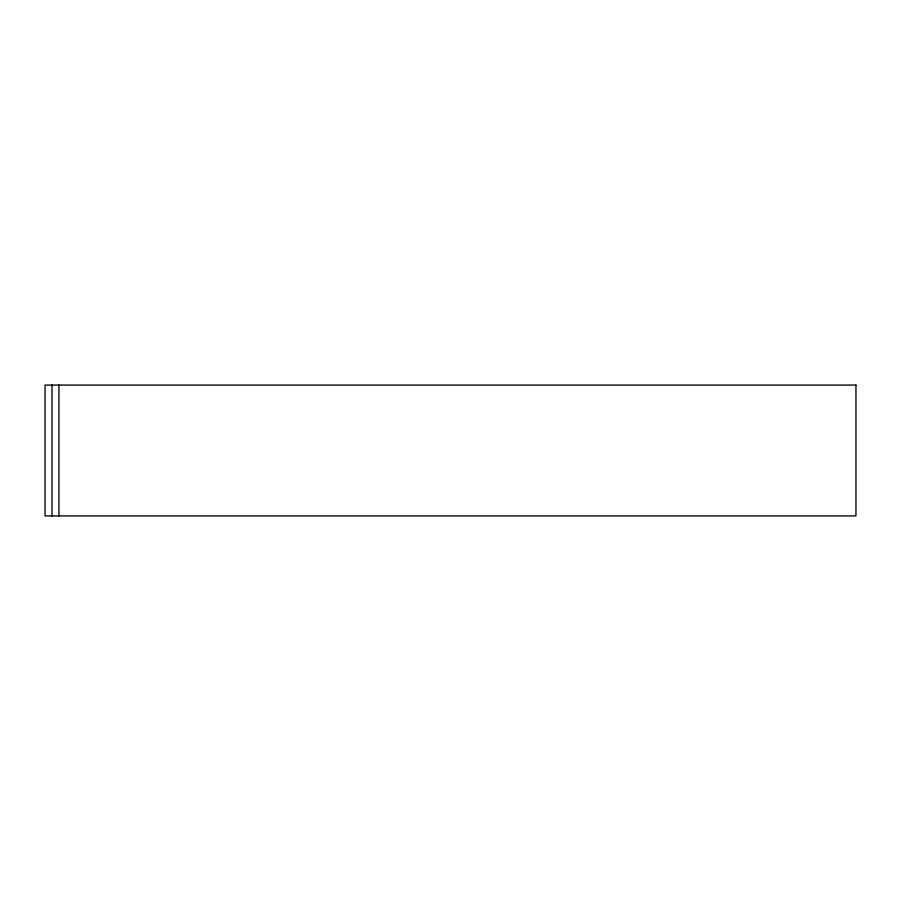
<?xml version="1.0" encoding="UTF-8"?>
<svg xmlns="http://www.w3.org/2000/svg" width="901" height="901" viewBox="0 0 901 901"><rect width="100%" height="100%" fill="white"/><g stroke="black" fill="none" stroke-linecap="round" stroke-linejoin="round"><path stroke-width="1.35" d="M58.925 385.076L58.925 515.924M51.988 385.076L51.988 515.924M855.95 385.076L45.05 385.076L45.05 515.924L855.95 515.924L855.95 385.076"/></g></svg>
